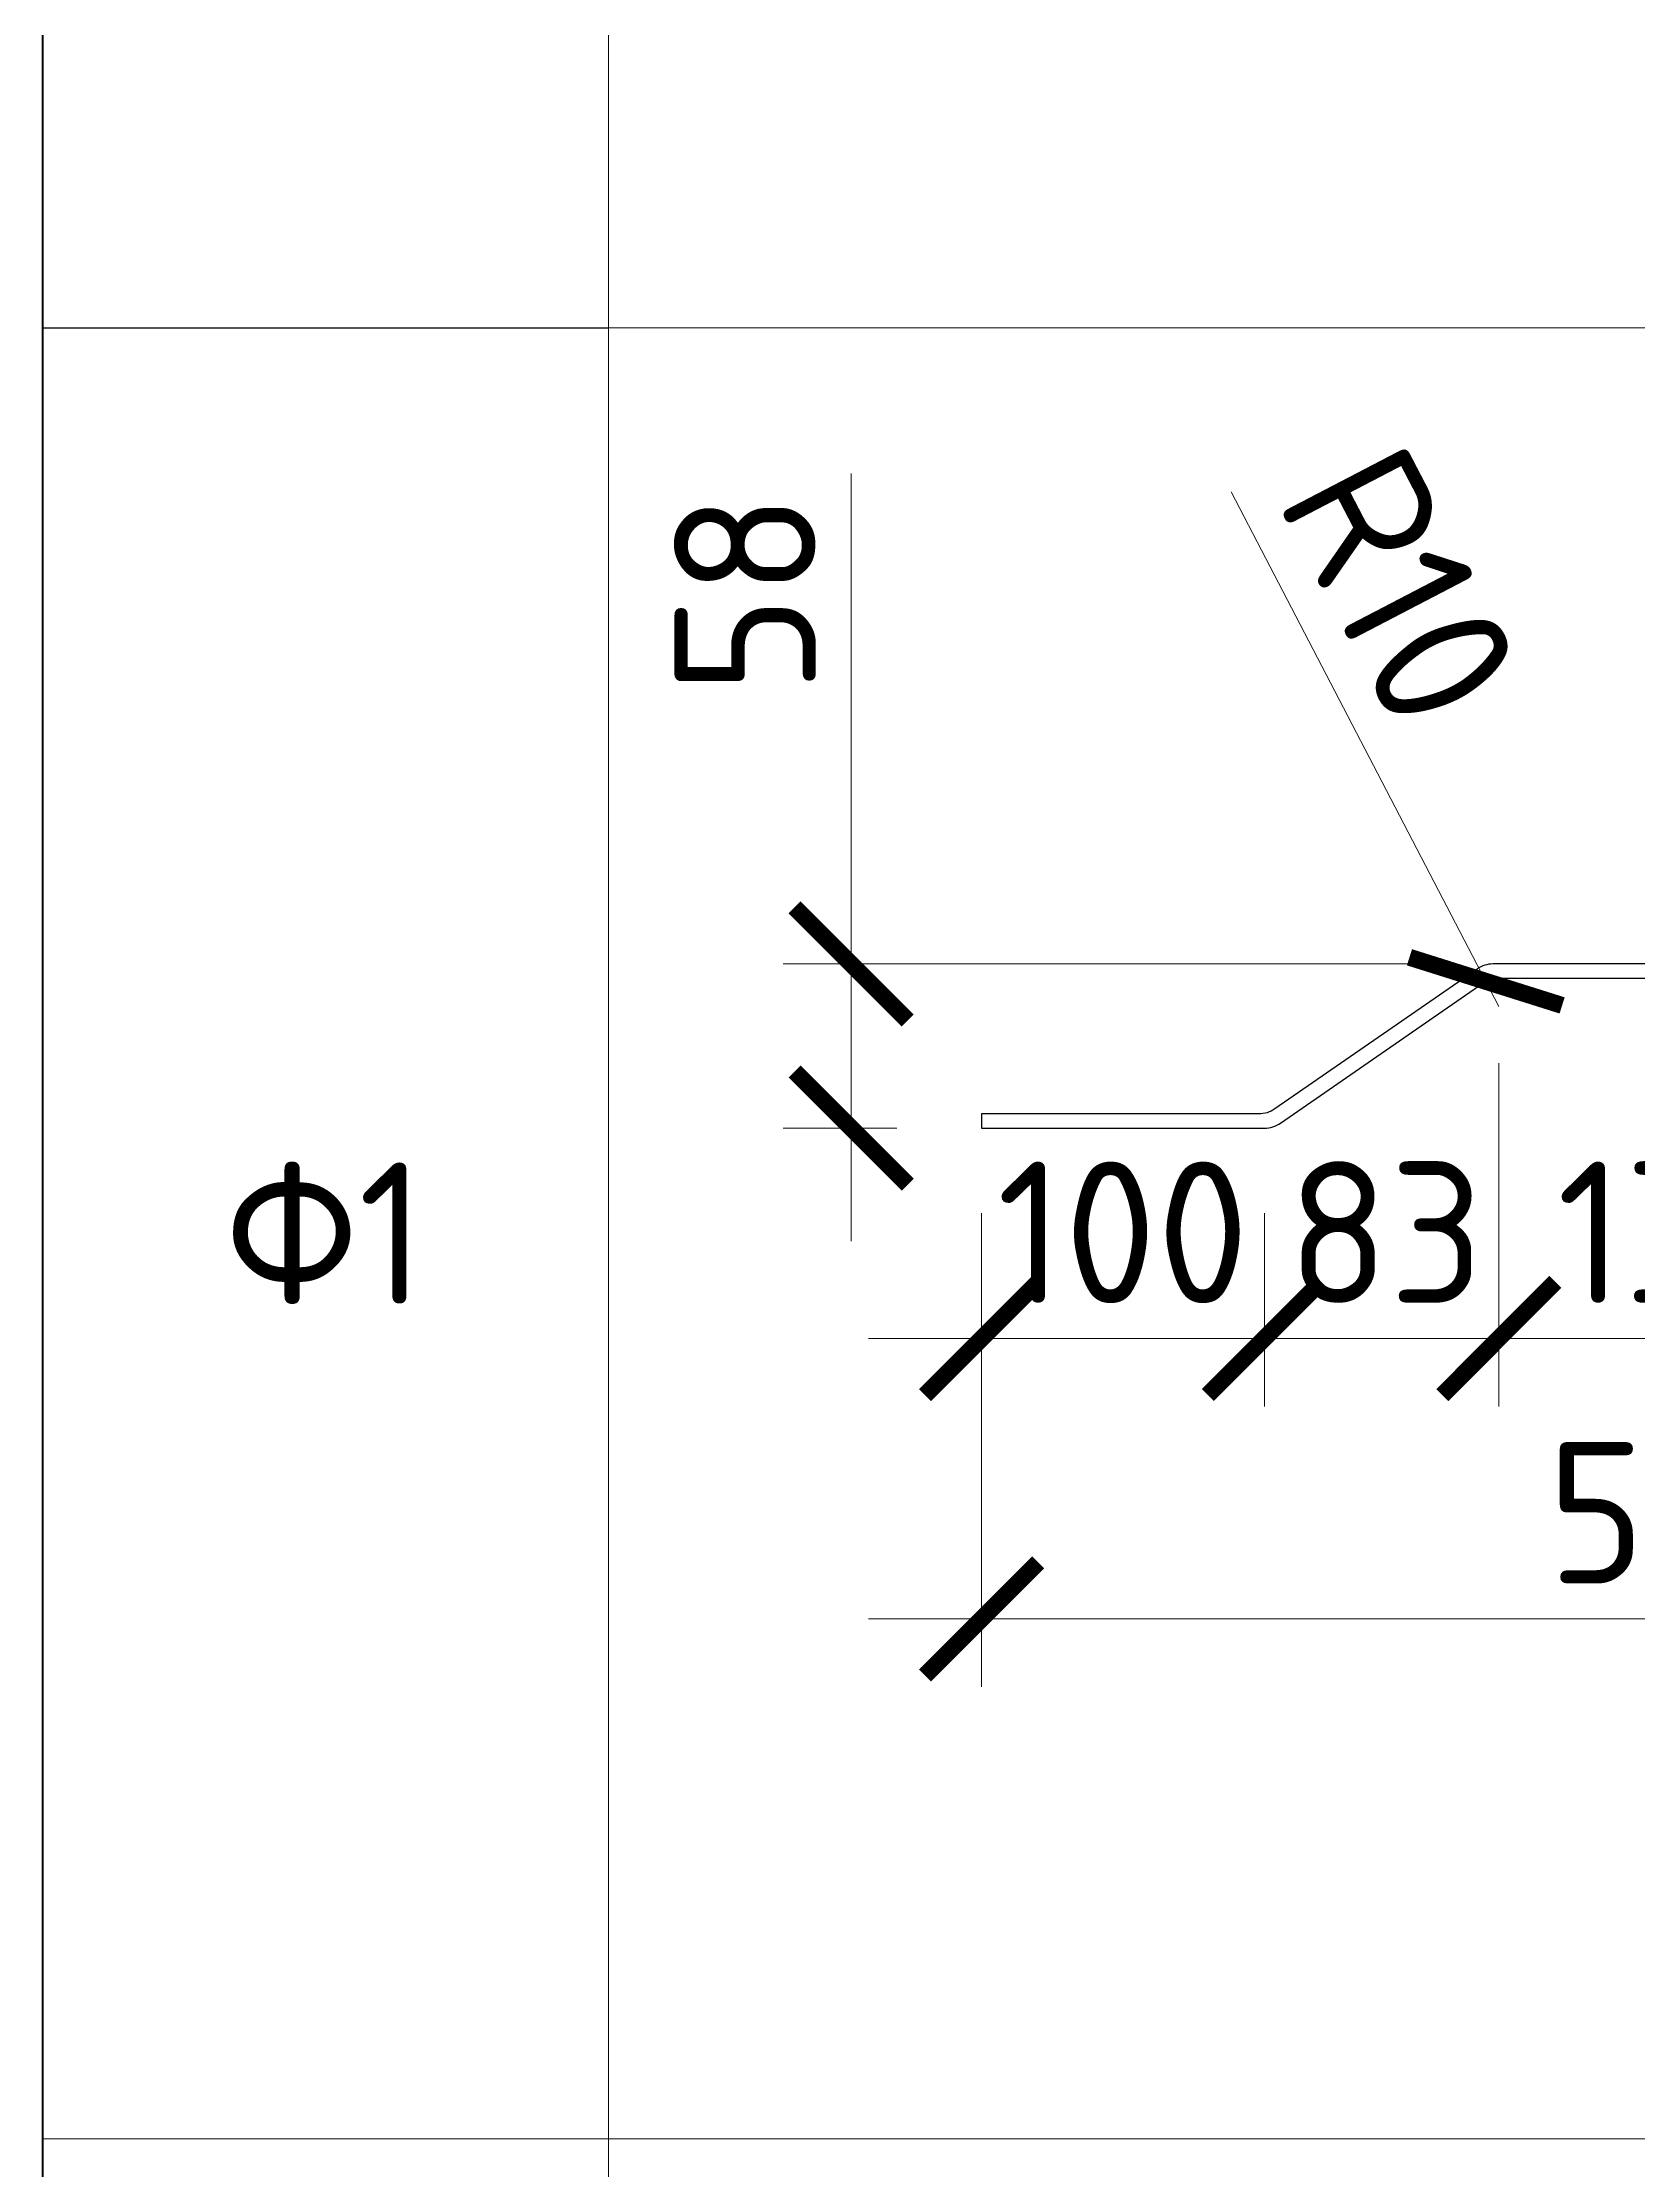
# Model space of a CAD drawing. Header units: millimetres. Extents: x -65574 to 111613, y -106550 to -50518.
# Drawn here: x 110592 to 111156, y -71346 to -70594 of the extents above; entities that cross this region are included whole.
import ezdxf

# ---------------------------------------------------------------- set-up
doc = ezdxf.new("R2010")
doc.units = ezdxf.units.MM
doc.layers.get('Defpoints').update_dxf_attribs({"color": 6})
doc.styles.add('GOST-2.304_Type-B', font='GOST Common.ttf')
doc.dimstyles.new('УРСТ', dxfattribs={"dimtxt": 2.5, "dimasz": 2, "dimexe": 1.2, "dimexo": 1.5, "dimtad": 1, "dimdec": 0, "dimrnd": 1, "dimtxsty": 'GOST-2.304_Type-B', "dimblk": 'ARCHTICK', "dimcen": 2, "dimdle": 2, "dimazin": 3, "dimtfac": 1, "dimtdec": 0, "dimtmove": 1, "dimatfit": 0, "dimldrblk": 'NONE', "dimlwd": 15, "dimlwe": 15, "dimarcsym": 0})

# ---------------------------------------------------------------- blocks, each defined once
blk = doc.blocks.new('*T36')
at = {"color": 7, "lineweight": 50, "transparency": 16777216}
for p, q in [((0, 0), (900, 0)), ((0, 0), (0, -6910)), ((900, 0), (900, -6910)), ((0, -6910), (900, -6910))]:
    blk.add_line(p, q, dxfattribs=at)
at = {"color": 7, "lineweight": 20, "transparency": 16777216}
for p, q in [((200, 0), (200, -6910)), ((0, -150), (900, -150)), ((0, -950), (900, -950)), ((0, -1750), (900, -1750)), ((0, -2750), (900, -2750)), ((0, -3550), (900, -3550)), ((200, -4350), (900, -4350)), ((0, -4990), (900, -4990))]:
    blk.add_line(p, q, dxfattribs=at)
at = {"color": 0, "lineweight": -2, "transparency": 16777216}
blk.add_line((0, -4350), (200, -4350), dxfattribs=at)
at = {"color": 7, "lineweight": 15, "transparency": 16777216}
blk.add_line((0, -5630), (900, -5630), dxfattribs=at)
at = {"color": 7, "lineweight": -2, "transparency": 16777216}
blk.add_line((0, -6270), (900, -6270), dxfattribs=at)
at = {"transparency": 16777216, "attachment_point": 5, "style": 'GOST-2.304_Type-B'}
for s, insert, char_height, width in [('Поз.', (100, -75), 50, 199.4), ('{\\H20x;Эскиз}', (550, -75), 2.5, 699.4), ('{\\H0.28571x;11}', (100, -550), 175, 199.4), ('12', (100, -1350), 50, 199.4), ('{\\H0.28571x;13}', (100, -2250), 175, 199.4), ('14', (100, -3150), 50, 199.4), ('{\\H0.28571x;15}', (100, -3950), 175, 199.4), ('Ф1', (100, -4670), 50, 199.4), ('Ф2', (100, -5310), 50, 199.4), ('Ф3', (100, -5950), 50, 199.4), ('Ф4', (100, -6590), 50, 199.4)]:
    blk.add_mtext(s, dxfattribs=dict(at, insert=insert, char_height=char_height, width=width))
blk = doc.blocks.new('_ArchTick')
at = {"color": 0, "linetype": 'ByBlock', "const_width": 0.15}
blk.add_lwpolyline([(-0.5, -0.5), (0.5, 0.5)], dxfattribs=at)
blk = doc.blocks.new('*D41')
at = {"color": 0, "lineweight": 15, "transparency": 16777216}
for p, q in [((110878.27, -70746.39), (110878.27, -70919.78)), ((110878.27, -70919.78), (110878.27, -70879.78)), ((111075.19, -70919.78), (110854.27, -70919.78)), ((110878.27, -70919.78), (110878.27, -70977.78)), ((110878.27, -70919.78), (110878.27, -70977.78)), ((110894.36, -70977.78), (110854.27, -70977.78)), ((110878.27, -70977.78), (110878.27, -71017.78))]:
    blk.add_line(p, q, dxfattribs=at)
at = {"layer": 'Defpoints', "color": 0, "lineweight": -2, "transparency": 16777216}
for p in [(111105.19, -70919.78), (110878.27, -70977.78), (110924.36, -70977.78)]:
    blk.add_point(p, dxfattribs=at)
at = {"color": 0, "lineweight": 15, "transparency": 16777216, "xscale": 40, "yscale": 40, "zscale": 40}
for p, rotation in [((110878.27, -70919.78), 270), ((110878.27, -70977.78), 90)]:
    blk.add_blockref('_ArchTick', p, dxfattribs=dict(at, rotation=rotation))
at = {"color": 0, "lineweight": 15, "transparency": 16777216, "insert": (110840.77, -70788.89), "char_height": 50, "attachment_point": 5, "rotation": 90, "style": 'GOST-2.304_Type-B'}
blk.add_mtext('\\A1;58', dxfattribs=at)
blk = doc.blocks.new('_None')
blk = doc.blocks.new('*D42')
at = {"color": 0, "lineweight": 15, "transparency": 16777216}
for p, q in [((110924.36, -71007.78), (110924.36, -71076.12)), ((111024.36, -71007.78), (111024.36, -71076.12)), ((110884.36, -71052.12), (111064.36, -71052.12))]:
    blk.add_line(p, q, dxfattribs=at)
at = {"layer": 'Defpoints', "color": 0, "lineweight": -2, "transparency": 16777216}
for p in [(110924.36, -70977.78), (111024.36, -70977.78), (111024.36, -71052.12)]:
    blk.add_point(p, dxfattribs=at)
at = {"color": 0, "lineweight": 15, "transparency": 16777216, "xscale": 40, "yscale": 40, "zscale": 40, "rotation": 180}
blk.add_blockref('_ArchTick', (110924.36, -71052.12), dxfattribs=at)
at = {"color": 0, "lineweight": 15, "transparency": 16777216, "xscale": 40, "yscale": 40, "zscale": 40}
blk.add_blockref('_ArchTick', (111024.36, -71052.12), dxfattribs=at)
at = {"color": 0, "lineweight": 15, "transparency": 16777216, "insert": (110974.36, -71014.62), "char_height": 50, "attachment_point": 5, "style": 'GOST-2.304_Type-B'}
blk.add_mtext('\\A1;100', dxfattribs=at)
blk = doc.blocks.new('*D43')
at = {"color": 0, "lineweight": 15, "transparency": 16777216}
for p, q in [((111107.21, -70954.78), (111107.21, -71076.12)), ((111024.36, -71007.78), (111024.36, -71076.12)), ((110984.36, -71052.12), (111147.21, -71052.12))]:
    blk.add_line(p, q, dxfattribs=at)
at = {"layer": 'Defpoints', "color": 0, "lineweight": -2, "transparency": 16777216}
for p in [(111107.21, -70924.78), (111024.36, -70977.78), (111107.21, -71052.12)]:
    blk.add_point(p, dxfattribs=at)
at = {"color": 0, "lineweight": 15, "transparency": 16777216, "xscale": 40, "yscale": 40, "zscale": 40, "rotation": 180}
blk.add_blockref('_ArchTick', (111024.36, -71052.12), dxfattribs=at)
at = {"color": 0, "lineweight": 15, "transparency": 16777216, "xscale": 40, "yscale": 40, "zscale": 40}
blk.add_blockref('_ArchTick', (111107.21, -71052.12), dxfattribs=at)
at = {"color": 0, "lineweight": 15, "transparency": 16777216, "insert": (111067.21, -71014.62), "char_height": 50, "attachment_point": 5, "style": 'GOST-2.304_Type-B'}
blk.add_mtext('\\A1;83', dxfattribs=at)
blk = doc.blocks.new('*D44')
at = {"color": 0, "lineweight": 15, "transparency": 16777216}
for p, q in [((111107.21, -70954.78), (111107.21, -71076.12)), ((111241.5, -70954.78), (111241.5, -71076.12)), ((111067.21, -71052.12), (111281.5, -71052.12))]:
    blk.add_line(p, q, dxfattribs=at)
at = {"layer": 'Defpoints', "color": 0, "lineweight": -2, "transparency": 16777216}
for p in [(111107.21, -70924.78), (111241.5, -70924.78), (111241.5, -71052.12)]:
    blk.add_point(p, dxfattribs=at)
at = {"color": 0, "lineweight": 15, "transparency": 16777216, "xscale": 40, "yscale": 40, "zscale": 40, "rotation": 180}
blk.add_blockref('_ArchTick', (111107.21, -71052.12), dxfattribs=at)
at = {"color": 0, "lineweight": 15, "transparency": 16777216, "xscale": 40, "yscale": 40, "zscale": 40}
blk.add_blockref('_ArchTick', (111241.5, -71052.12), dxfattribs=at)
at = {"color": 0, "lineweight": 15, "transparency": 16777216, "insert": (111174.36, -71014.62), "char_height": 50, "attachment_point": 5, "style": 'GOST-2.304_Type-B'}
blk.add_mtext('\\A1;134', dxfattribs=at)
blk = doc.blocks.new('*D47')
at = {"color": 0, "lineweight": 15, "transparency": 16777216}
for p, q in [((110924.36, -71007.78), (110924.36, -71175.18)), ((111424.36, -71007.78), (111424.36, -71175.18)), ((110884.36, -71151.18), (111464.36, -71151.18))]:
    blk.add_line(p, q, dxfattribs=at)
at = {"layer": 'Defpoints', "color": 0, "lineweight": -2, "transparency": 16777216}
for p in [(110924.36, -70977.78), (111424.36, -70977.78), (111424.36, -71151.18)]:
    blk.add_point(p, dxfattribs=at)
at = {"color": 0, "lineweight": 15, "transparency": 16777216, "xscale": 40, "yscale": 40, "zscale": 40, "rotation": 180}
blk.add_blockref('_ArchTick', (110924.36, -71151.18), dxfattribs=at)
at = {"color": 0, "lineweight": 15, "transparency": 16777216, "xscale": 40, "yscale": 40, "zscale": 40}
blk.add_blockref('_ArchTick', (111424.36, -71151.18), dxfattribs=at)
at = {"color": 0, "lineweight": 15, "transparency": 16777216, "insert": (111174.36, -71113.68), "char_height": 50, "attachment_point": 5, "style": 'GOST-2.304_Type-B'}
blk.add_mtext('\\A1;500', dxfattribs=at)
blk = doc.blocks.new('*D57')
at = {"color": 0, "lineweight": 15, "transparency": 16777216}
for p in [(111012.54, -70752.95), (111107.21, -70934.78)]:
    blk.add_line(p, (111102.6, -70925.91), dxfattribs=at)
at = {"layer": 'Defpoints', "color": 0, "lineweight": -2, "transparency": 16777216}
for p in [(111102.6, -70925.91), (111107.21, -70934.78)]:
    blk.add_point(p, dxfattribs=at)
at = {"color": 0, "lineweight": 15, "transparency": 16777216, "xscale": 40, "yscale": 40, "zscale": 40, "rotation": 297.506042984648}
blk.add_blockref('_ArchTick', (111102.6, -70925.91), dxfattribs=at)
at = {"color": 0, "lineweight": 15, "transparency": 16777216, "insert": (111072.35, -70786.63), "char_height": 50, "attachment_point": 5, "rotation": 297.50604, "style": 'GOST-2.304_Type-B'}
blk.add_mtext('\\A1;R10', dxfattribs=at)

msp = doc.modelspace()

# ---------------------------------------------------------------- linework, layer by layer
at = {"color": 0, "lineweight": -2}
msp.add_lwpolyline([(111174.36, -70924.78), (111241.5, -70924.78, -0.152459), (111247.18, -70926.55), (111318.67, -70976, 0.152459), (111324.36, -70977.78), (111424.36, -70977.78), (111424.36, -70972.78), (111326.38, -70972.78, -0.152459), (111320.7, -70971), (111249.21, -70921.55, 0.152459), (111243.53, -70919.78), (111174.36, -70919.78), (111105.19, -70919.78, 0.152459), (111099.5, -70921.55), (111028.01, -70971, -0.152459), (111022.33, -70972.78), (110924.36, -70972.78), (110924.36, -70977.78), (111024.36, -70977.78, 0.152459), (111030.04, -70976), (111101.53, -70926.55, -0.152459), (111107.21, -70924.78)], format="xyb", close=True, dxfattribs=at)

# ---------------------------------------------------------------- block references
msp.add_blockref('*T36', (110592.44, -66344.92))

# ---------------------------------------------------------------- dimensions: what is measured, and where the dimension line sits
at = {"color": 0, "lineweight": 15}
dim = msp.add_radius_dim(center=(111107.21, -70934.78), mpoint=(111102.6, -70925.91), dimstyle='УРСТ', override={"dimscale": 0}, dxfattribs=at)
dim.commit()
dim.dimension.update_dxf_attribs({"geometry": '*D57', "text_midpoint": (111072.35, -70786.63)})
dim = msp.add_linear_dim(base=(110878.27, -70977.78), p1=(111105.19, -70919.78), p2=(110924.36, -70977.78), angle=90, dimstyle='УРСТ', override={"dimscale": 0}, dxfattribs=at)
dim.commit()
dim.dimension.update_dxf_attribs({"geometry": '*D41', "text_midpoint": (110880.46, -70788.89), "dimtype": 160})
for base, p1, p2, picture, middle in [((111107.21, -71052.12), (111024.36, -70977.78), (111107.21, -70924.78), '*D43', (111067.21, -71052.12)), ((111024.36, -71052.12), (110924.36, -70977.78), (111024.36, -70977.78), '*D42', (110974.36, -71052.12))]:
    dim = msp.add_linear_dim(base=base, p1=p1, p2=p2, dimstyle='УРСТ', override={"dimscale": 0}, dxfattribs=at)
    dim.commit()
    dim.dimension.update_dxf_attribs({"geometry": picture, "text_midpoint": middle, "dimtype": 160})
for base, p1, p2, picture, middle in [((111241.5, -71052.12), (111107.21, -70924.78), (111241.5, -70924.78), '*D44', (111174.36, -71014.62)), ((111424.36, -71151.18), (110924.36, -70977.78), (111424.36, -70977.78), '*D47', (111174.36, -71113.68))]:
    dim = msp.add_linear_dim(base=base, p1=p1, p2=p2, dimstyle='УРСТ', override={"dimscale": 0}, dxfattribs=at)
    dim.commit()
    dim.dimension.update_dxf_attribs({"geometry": picture, "text_midpoint": middle})

doc.saveas('drawing.dxf')
